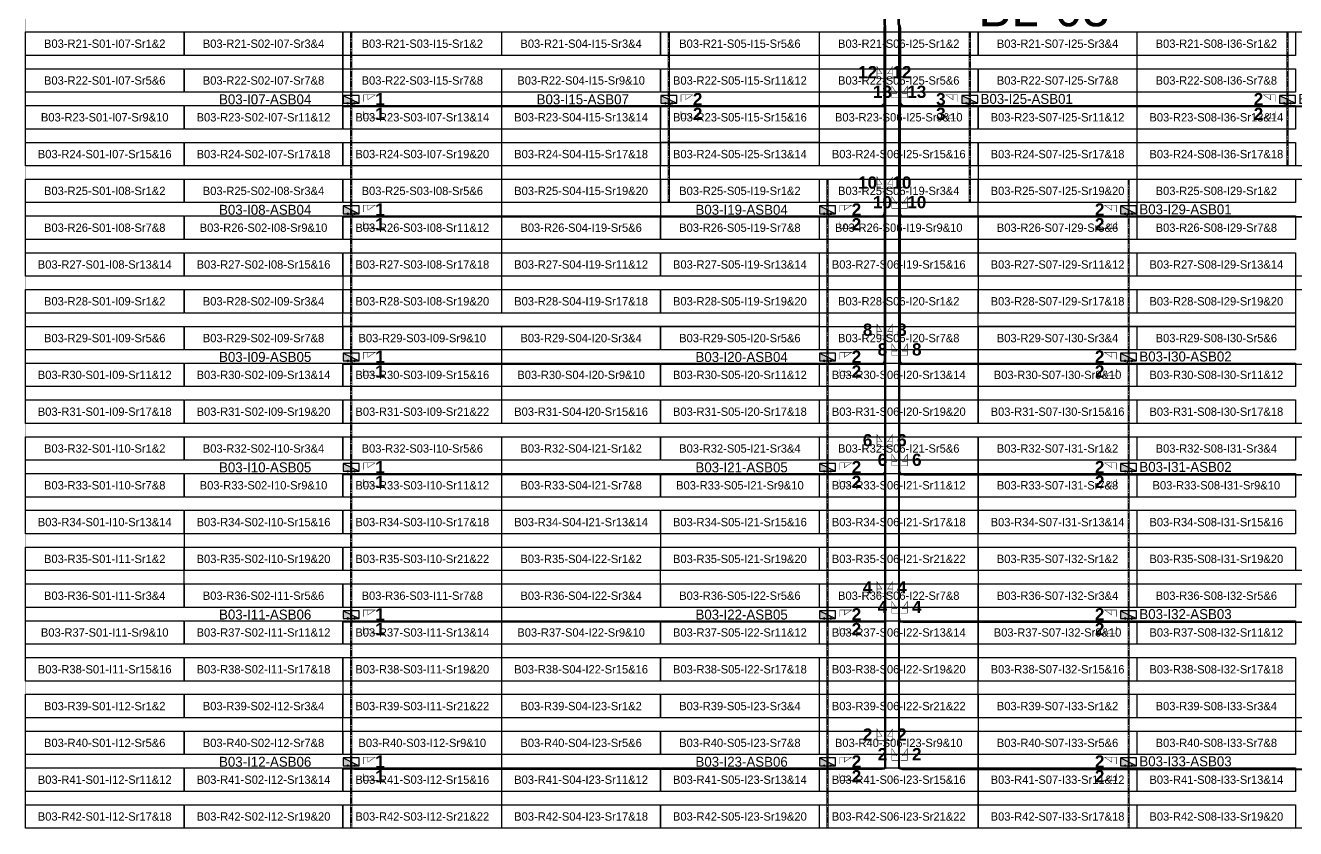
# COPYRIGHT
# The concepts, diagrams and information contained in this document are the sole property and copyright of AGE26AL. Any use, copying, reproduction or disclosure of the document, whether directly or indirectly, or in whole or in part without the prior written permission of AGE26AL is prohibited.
# Model space of a CAD drawing. Header units: metres. Extents: x 532250 to 532639, y 2674174 to 2674494.
# Drawn here: x 532249.9 to 532508.9, y 2674174.2 to 2674337.9 of the extents above; entities that cross this region are included whole.
import ezdxf
from ezdxf.enums import TextEntityAlignment as Align

# ---------------------------------------------------------------- set-up
doc = ezdxf.new("R2010")
doc.units = ezdxf.units.M
doc.header["$MEASUREMENT"] = 0
doc.linetypes.add('CENTER', pattern=[2, 1.25, -0.25, 0.25, -0.25])
doc.layers.add('Block Boundary-12.5 MW Block', color=6, linetype='Continuous', lineweight=9)
doc.layers.add('PILE', color=1, linetype='Continuous', lineweight=15)
for name, color, linetype in [('DC Trench BL-03', 40, 'Continuous'), ('E-Inverter Grouping', 2, 'Continuous'), ('Inverter Block-03', 7, 'Continuous'), ('LT Cable(AG) INV to LT Panel BL-03', 2, 'Continuous'), ('Messenger Wire Block-03 (Master Path)', 30, 'Continuous'), ('Messenger Wire Block-03 (MW Path)', 191, 'Continuous'), ('Messenger Wire Exc Link', 7, 'Continuous'), ('MMS Block Numbering', 7, 'Continuous'), ('MMS Table Block-03', 8, 'Continuous'), ('Plan Line - DC BL-03', 40, 'Continuous'), ('Section Marking BL-03', 2, 'Continuous')]:
    doc.layers.add(name, color=color, linetype=linetype)
doc.styles.add('Adani Regular', font='Adani Regular.ttf')
doc.styles.add('BoldTextStyle', font='arialbd.ttf')
doc.styles.get("Standard").update_dxf_attribs({"font": 'Adani Regular.ttf'})

# ---------------------------------------------------------------- blocks, each defined once
blk = doc.blocks.new('MMS Table (32.292 x 4.788)')
at = {"color": 0}
blk.add_lwpolyline([(0, -0.002), (0, 4.786), (32.292, 4.786), (32.292, -0.002)], close=True, dxfattribs=at)
at = {"color": 7}
blk.add_attdef('ID1', text='', height=1.7, dxfattribs=at).set_placement((16.146, 2.392), align=Align.MIDDLE_CENTER)
blk = doc.blocks.new('Inverter Block')
h = blk.add_hatch(color=0)
h.dxf.hatch_style = 1
h.paths.add_polyline_path([(-1.46, 2.27), (-1.46, 0.85), (1.46, 0.85)])
at = {"color": 0}
blk.add_lwpolyline([(1.46, 2.27), (-1.46, 2.27), (-1.46, 0.85), (1.46, 0.85)], close=True, dxfattribs=at)
blk.add_lwpolyline([(-1.46, 2.27), (1.46, 0.85)], dxfattribs=at)
at = {"layer": 'PILE'}
for centre in [(-0.61, 0.85), (0.61, 0.85)]:
    blk.add_circle(centre, 0.156, dxfattribs=at)
at = {"color": 7}
blk.add_attdef('ID', (-1.46, 3.01), '', height=1.8, dxfattribs=at)

msp = doc.modelspace()

# ---------------------------------------------------------------- linework, layer by layer
at = {"layer": 'Block Boundary-12.5 MW Block', "const_width": 0.05}
msp.add_lwpolyline([(532249.88, 2674494.08), (532638.48, 2674494.08), (532638.48, 2674174.29), (532249.88, 2674174.29)], close=True, dxfattribs=at)
at = {"layer": 'DC Trench BL-03', "color": 40, "const_width": 0.15}
for points in [[(532316.45, 2674336.58), (532316.15, 2674336.58), (532316.15, 2674174.29), (532316.45, 2674174.29)], [(532381.23, 2674336.57), (532380.93, 2674336.57), (532380.93, 2674301.79), (532381.23, 2674301.79)], [(532442.64, 2674336.57), (532442.34, 2674336.57), (532442.34, 2674301.79), (532442.64, 2674301.79)], [(532507.42, 2674336.58), (532507.12, 2674336.58), (532507.12, 2674309.29), (532507.42, 2674309.29)], [(532413.62, 2674306.58), (532413.32, 2674306.58), (532413.32, 2674174.29), (532413.62, 2674174.29)], [(532475.03, 2674306.58), (532474.73, 2674306.58), (532474.73, 2674174.29), (532475.03, 2674174.29)]]:
    msp.add_lwpolyline(points, close=True, dxfattribs=at)
at = {"layer": 'E-Inverter Grouping', "color": 3}
for points in [[(532314.56, 2674321.58), (532346.95, 2674321.58), (532346.95, 2674309.29), (532249.88, 2674309.29), (532249.88, 2674336.58), (532314.56, 2674336.58)], [(532411.74, 2674336.58), (532411.74, 2674316.79), (532379.34, 2674316.79), (532379.34, 2674301.79), (532347.05, 2674301.79), (532347.05, 2674324.29), (532314.66, 2674324.29), (532314.66, 2674336.58)], [(532476.52, 2674301.79), (532444.23, 2674301.79), (532444.23, 2674309.29), (532379.44, 2674309.29), (532379.44, 2674314.08), (532411.84, 2674314.08), (532411.84, 2674336.58), (532476.52, 2674336.58)], [(532573.7, 2674336.58), (532573.7, 2674324.29), (532541.3, 2674324.29), (532541.3, 2674309.29), (532476.62, 2674309.29), (532476.62, 2674336.58)], [(532346.95, 2674279.29), (532314.66, 2674279.29), (532314.66, 2674286.79), (532249.88, 2674286.79), (532249.88, 2674306.58), (532346.95, 2674306.58)], [(532444.13, 2674306.58), (532444.13, 2674286.79), (532411.74, 2674286.79), (532411.74, 2674279.29), (532347.05, 2674279.29), (532347.05, 2674299.08), (532379.44, 2674299.08), (532379.44, 2674306.58)], [(532541.3, 2674306.58), (532541.3, 2674286.79), (532508.91, 2674286.79), (532508.91, 2674279.29), (532444.23, 2674279.29), (532444.23, 2674299.08), (532476.62, 2674299.08), (532476.62, 2674306.58)], [(532444.13, 2674256.79), (532347.05, 2674256.79), (532347.05, 2674276.58), (532411.84, 2674276.58), (532411.84, 2674284.08), (532444.13, 2674284.08)], [(532541.3, 2674256.79), (532444.23, 2674256.79), (532444.23, 2674276.58), (532509.01, 2674276.58), (532509.01, 2674284.08), (532541.3, 2674284.08)]]:
    msp.add_lwpolyline(points, close=True, dxfattribs=at)
at = {"layer": 'E-Inverter Grouping'}
for points in [[(532314.56, 2674276.58), (532346.95, 2674276.58), (532346.95, 2674256.79), (532249.88, 2674256.79), (532249.88, 2674284.08), (532314.56, 2674284.08)], [(532346.95, 2674226.79), (532282.27, 2674226.79), (532282.27, 2674234.29), (532249.88, 2674234.29), (532249.88, 2674254.08), (532346.95, 2674254.08)], [(532444.13, 2674226.79), (532379.44, 2674226.79), (532379.44, 2674234.29), (532347.05, 2674234.29), (532347.05, 2674254.08), (532444.13, 2674254.08)], [(532541.3, 2674226.79), (532476.62, 2674226.79), (532476.62, 2674234.29), (532444.23, 2674234.29), (532444.23, 2674254.08), (532541.3, 2674254.08)], [(532346.95, 2674196.79), (532314.66, 2674196.79), (532314.66, 2674204.29), (532249.88, 2674204.29), (532249.88, 2674231.58), (532282.17, 2674231.58), (532282.17, 2674224.08), (532346.95, 2674224.08)], [(532444.13, 2674196.79), (532411.84, 2674196.79), (532411.84, 2674204.29), (532347.05, 2674204.29), (532347.05, 2674231.58), (532379.34, 2674231.58), (532379.34, 2674224.08), (532444.13, 2674224.08)], [(532541.3, 2674196.79), (532509.01, 2674196.79), (532509.01, 2674204.29), (532444.23, 2674204.29), (532444.23, 2674231.58), (532476.52, 2674231.58), (532476.52, 2674224.08), (532541.3, 2674224.08)], [(532314.56, 2674194.08), (532346.95, 2674194.08), (532346.95, 2674174.29), (532249.88, 2674174.29), (532249.88, 2674201.58), (532314.56, 2674201.58)], [(532411.74, 2674194.08), (532444.13, 2674194.08), (532444.13, 2674174.29), (532347.05, 2674174.29), (532347.05, 2674201.58), (532411.74, 2674201.58)], [(532508.91, 2674194.08), (532541.3, 2674194.08), (532541.3, 2674174.29), (532444.23, 2674174.29), (532444.23, 2674201.58), (532508.91, 2674201.58)]]:
    msp.add_lwpolyline(points, close=True, dxfattribs=at)
at = {"layer": 'LT Cable(AG) INV to LT Panel BL-03', "color": 2}
for points in [[(532439.92, 2674367.86), (532434.56, 2674367.86, -0.094056), (532434.23, 2674367.92), (532432.09, 2674368.76, 0.042157), (532431.94, 2674368.78), (532425.88, 2674368.78, 0.414214), (532424.98, 2674367.88), (532424.98, 2674338.23, 0.021647), (532424.98, 2674338.15), (532425.03, 2674337.65, -0.021647), (532425.03, 2674337.57), (532425.03, 2674322.38, -0.414214), (532424.13, 2674321.48), (532317.19, 2674321.48, -0.414214), (532316.29, 2674322.38), (532316.29, 2674322.73)], [(532439.92, 2674367.81), (532434.55, 2674367.81, -0.094163), (532434.22, 2674367.87), (532432.09, 2674368.71, 0.042157), (532431.93, 2674368.73), (532425.93, 2674368.73, 0.414214), (532425.03, 2674367.83), (532425.03, 2674338.23, 0.021647), (532425.03, 2674338.15), (532425.08, 2674337.65, -0.021647), (532425.08, 2674337.58), (532425.08, 2674299.83, -0.414214), (532424.18, 2674298.93), (532317.19, 2674298.93, -0.414214), (532316.29, 2674299.83), (532316.29, 2674300.23)], [(532437.98, 2674367.76), (532434.55, 2674367.76, -0.094271), (532434.22, 2674367.82), (532432.08, 2674368.66, 0.042157), (532431.93, 2674368.68), (532425.98, 2674368.68, 0.414214), (532425.08, 2674367.78), (532425.08, 2674338.23, 0.021647), (532425.08, 2674338.15), (532425.13, 2674337.66, -0.021647), (532425.13, 2674337.58), (532425.13, 2674269.78, -0.414214), (532424.23, 2674268.88), (532317.19, 2674268.88, -0.414214), (532316.29, 2674269.78), (532316.29, 2674270.23)], [(532437.98, 2674367.71), (532434.54, 2674367.71, -0.094379), (532434.21, 2674367.77), (532432.08, 2674368.61, 0.042157), (532431.93, 2674368.63), (532426.03, 2674368.63, 0.414214), (532425.13, 2674367.73), (532425.13, 2674338.23, 0.021647), (532425.13, 2674338.16), (532425.18, 2674337.66, -0.021647), (532425.18, 2674337.58), (532425.18, 2674247.23, -0.414214), (532424.28, 2674246.33), (532317.19, 2674246.33, -0.414214), (532316.29, 2674247.23), (532316.29, 2674247.73)], [(532435.9, 2674367.66), (532434.53, 2674367.66, -0.094487), (532434.2, 2674367.72), (532432.07, 2674368.56, 0.042157), (532431.92, 2674368.58), (532426.08, 2674368.58, 0.414214), (532425.18, 2674367.68), (532425.18, 2674338.24, 0.021647), (532425.18, 2674338.16), (532425.23, 2674337.66, -0.021647), (532425.23, 2674337.58), (532425.23, 2674217.18, -0.414214), (532424.33, 2674216.28), (532317.19, 2674216.28, -0.414214), (532316.29, 2674217.18), (532316.29, 2674217.73)], [(532435.9, 2674367.61), (532434.53, 2674367.61, -0.094596), (532434.2, 2674367.67), (532432.07, 2674368.51, 0.042157), (532431.92, 2674368.53), (532426.13, 2674368.53, 0.414214), (532425.23, 2674367.63), (532425.23, 2674338.24, 0.021647), (532425.23, 2674338.16), (532425.28, 2674337.66, -0.021647), (532425.28, 2674337.58), (532425.28, 2674187.13, -0.414214), (532424.38, 2674186.23), (532317.19, 2674186.23, -0.414214), (532316.29, 2674187.13), (532316.29, 2674187.73)], [(532439.03, 2674369.07), (532434.09, 2674369.07, 0.036125), (532433.96, 2674369.06), (532432.09, 2674368.79, 0.042157), (532431.94, 2674368.8), (532425.86, 2674368.8, 0.414214), (532424.96, 2674367.9), (532424.96, 2674338.23, 0.021647), (532424.96, 2674338.15), (532425, 2674337.65, -0.021647), (532425.01, 2674337.57), (532425.01, 2674322.4, -0.414214), (532424.11, 2674321.5), (532381.97, 2674321.5, -0.414214), (532381.07, 2674322.4), (532381.07, 2674322.73)], [(532439.92, 2674367.83), (532434.56, 2674367.83, -0.09411), (532434.23, 2674367.89), (532432.09, 2674368.74, 0.042157), (532431.94, 2674368.75), (532425.91, 2674368.75, 0.414214), (532425.01, 2674367.85), (532425.01, 2674338.23, 0.021647), (532425.01, 2674338.15), (532425.05, 2674337.65, -0.021647), (532425.06, 2674337.57), (532425.06, 2674299.86, -0.414214), (532424.16, 2674298.96), (532414.36, 2674298.96, -0.414214), (532413.46, 2674299.86), (532413.46, 2674300.23)], [(532439.92, 2674367.78), (532434.55, 2674367.78, -0.094217), (532434.22, 2674367.84), (532432.08, 2674368.69, 0.042157), (532431.93, 2674368.7), (532425.96, 2674368.7, 0.414214), (532425.06, 2674367.8), (532425.06, 2674338.23, 0.021647), (532425.06, 2674338.15), (532425.1, 2674337.65, -0.021647), (532425.11, 2674337.58), (532425.11, 2674269.81, -0.414214), (532424.21, 2674268.91), (532414.36, 2674268.91, -0.414214), (532413.46, 2674269.81), (532413.46, 2674270.23)], [(532437.98, 2674367.73), (532434.54, 2674367.73, -0.094325), (532434.21, 2674367.79), (532432.08, 2674368.64, 0.042157), (532431.93, 2674368.65), (532426.01, 2674368.65, 0.414214), (532425.11, 2674367.75), (532425.11, 2674338.23, 0.021647), (532425.11, 2674338.15), (532425.15, 2674337.66, -0.021647), (532425.16, 2674337.58), (532425.16, 2674247.26, -0.414214), (532424.26, 2674246.36), (532414.36, 2674246.36, -0.414214), (532413.46, 2674247.26), (532413.46, 2674247.73)], [(532437.98, 2674367.68), (532434.54, 2674367.68, -0.094433), (532434.21, 2674367.74), (532432.07, 2674368.59, 0.042157), (532431.92, 2674368.6), (532426.06, 2674368.6, 0.414214), (532425.16, 2674367.7), (532425.16, 2674338.23, 0.021647), (532425.16, 2674338.16), (532425.2, 2674337.66, -0.021647), (532425.21, 2674337.58), (532425.21, 2674217.21, -0.414214), (532424.31, 2674216.31), (532414.36, 2674216.31, -0.414214), (532413.46, 2674217.21), (532413.46, 2674217.73)], [(532435.9, 2674367.63), (532434.53, 2674367.63, -0.094542), (532434.2, 2674367.69), (532432.07, 2674368.54, 0.042157), (532431.92, 2674368.55), (532426.11, 2674368.55, 0.414214), (532425.21, 2674367.65), (532425.21, 2674338.24, 0.021647), (532425.21, 2674338.16), (532425.25, 2674337.66, -0.021647), (532425.26, 2674337.58), (532425.26, 2674187.16, -0.414214), (532424.36, 2674186.26), (532414.36, 2674186.26, -0.414214), (532413.46, 2674187.16), (532413.46, 2674187.73)], [(532435.9, 2674367.58), (532434.19, 2674367.58, 0.078431), (532433.91, 2674367.54), (532432.12, 2674366.96, -0.078431), (532431.84, 2674366.91), (532428.69, 2674366.91, 0.414214), (532427.79, 2674366.01), (532427.79, 2674338.34, 0.093355), (532427.86, 2674338.01), (532427.96, 2674337.75, -0.093355), (532428.02, 2674337.42), (532428.02, 2674187.14, 0.414214), (532428.92, 2674186.24), (532571.15, 2674186.24, 0.414214), (532572.05, 2674187.14), (532572.05, 2674187.73)]]:
    msp.add_lwpolyline(points, format="xyb", dxfattribs=at)
at = {"layer": 'LT Cable(AG) INV to LT Panel BL-03', "color": 5}
for points in [[(532434.88, 2674367.28), (532433.33, 2674367.28, 0.078431), (532433.06, 2674367.23), (532432.12, 2674366.93, -0.078431), (532431.85, 2674366.89), (532428.72, 2674366.89, 0.414214), (532427.82, 2674365.99), (532427.82, 2674338.34, 0.093355), (532427.88, 2674338.01), (532427.98, 2674337.75, -0.093355), (532428.04, 2674337.43), (532428.04, 2674187.17, 0.414214), (532428.94, 2674186.27), (532473.97, 2674186.27, 0.414214), (532474.87, 2674187.17), (532474.87, 2674187.73)], [(532434.88, 2674367.25), (532433.34, 2674367.25, 0.078431), (532433.06, 2674367.21), (532432.13, 2674366.91, -0.078431), (532431.85, 2674366.86), (532428.74, 2674366.86, 0.414214), (532427.84, 2674365.96), (532427.84, 2674338.35, 0.093355), (532427.91, 2674338.02), (532428.01, 2674337.76, -0.093355), (532428.07, 2674337.43), (532428.07, 2674217.19, 0.414214), (532428.97, 2674216.29), (532571.15, 2674216.29, 0.414214), (532572.05, 2674217.19), (532572.05, 2674217.73)], [(532434.88, 2674367.23), (532433.34, 2674367.23, 0.078431), (532433.06, 2674367.18), (532432.13, 2674366.88, -0.078431), (532431.85, 2674366.84), (532428.77, 2674366.84, 0.414214), (532427.87, 2674365.94), (532427.87, 2674338.35, 0.093355), (532427.93, 2674338.02), (532428.03, 2674337.76, -0.093355), (532428.09, 2674337.43), (532428.09, 2674217.22, 0.414214), (532428.99, 2674216.32), (532473.97, 2674216.32, 0.414214), (532474.87, 2674217.22), (532474.87, 2674217.73)], [(532434.88, 2674367.2), (532433.35, 2674367.2, 0.078431), (532433.07, 2674367.16), (532432.14, 2674366.86, -0.078431), (532431.86, 2674366.81), (532428.79, 2674366.81, 0.414214), (532427.89, 2674365.91), (532427.89, 2674338.35, 0.093355), (532427.96, 2674338.03), (532428.06, 2674337.77, -0.093355), (532428.12, 2674337.44), (532428.12, 2674247.24, 0.414214), (532429.02, 2674246.34), (532571.15, 2674246.34, 0.414214), (532572.05, 2674247.24), (532572.05, 2674247.73)], [(532436.88, 2674367.18), (532433.35, 2674367.18, 0.078431), (532433.07, 2674367.13), (532432.14, 2674366.83, -0.078431), (532431.86, 2674366.79), (532428.82, 2674366.79, 0.414214), (532427.92, 2674365.89), (532427.92, 2674338.36, 0.093355), (532427.98, 2674338.03), (532428.08, 2674337.77, -0.093355), (532428.14, 2674337.44), (532428.14, 2674247.27, 0.414214), (532429.04, 2674246.37), (532473.97, 2674246.37, 0.414214), (532474.87, 2674247.27), (532474.87, 2674247.73)], [(532436.88, 2674367.15), (532433.35, 2674367.15, 0.078431), (532433.08, 2674367.11), (532432.14, 2674366.81, -0.078431), (532431.87, 2674366.76), (532428.84, 2674366.76, 0.414214), (532427.94, 2674365.86), (532427.94, 2674338.36, 0.093355), (532428.01, 2674338.04), (532428.11, 2674337.78, -0.093355), (532428.17, 2674337.45), (532428.17, 2674269.79, 0.414214), (532429.07, 2674268.89), (532571.15, 2674268.89, 0.414214), (532572.05, 2674269.79), (532572.05, 2674270.23)], [(532436.88, 2674367.13), (532433.36, 2674367.13, 0.078431), (532433.08, 2674367.08), (532432.15, 2674366.78, -0.078431), (532431.87, 2674366.74), (532428.87, 2674366.74, 0.414214), (532427.97, 2674365.84), (532427.97, 2674338.37, 0.093355), (532428.03, 2674338.04), (532428.13, 2674337.78, -0.093355), (532428.19, 2674337.45), (532428.19, 2674269.82, 0.414214), (532429.09, 2674268.92), (532473.97, 2674268.92, 0.414214), (532474.87, 2674269.82), (532474.87, 2674270.23)], [(532436.88, 2674367.1), (532433.36, 2674367.1, 0.078431), (532433.08, 2674367.06), (532432.15, 2674366.76, -0.078431), (532431.87, 2674366.71), (532428.89, 2674366.71, 0.414214), (532427.99, 2674365.81), (532427.99, 2674338.37, 0.093355), (532428.06, 2674338.05), (532428.16, 2674337.79, -0.093355), (532428.22, 2674337.46), (532428.22, 2674299.84, 0.414214), (532429.12, 2674298.94), (532571.15, 2674298.94, 0.414214), (532572.05, 2674299.84), (532572.05, 2674300.23)], [(532439.03, 2674367.08), (532433.37, 2674367.08, 0.078431), (532433.09, 2674367.03), (532432.16, 2674366.73, -0.078431), (532431.88, 2674366.69), (532428.92, 2674366.69, 0.414214), (532428.02, 2674365.79), (532428.02, 2674338.38, 0.093355), (532428.08, 2674338.05), (532428.18, 2674337.79, -0.093355), (532428.24, 2674337.46), (532428.24, 2674299.87, 0.414214), (532429.14, 2674298.97), (532473.97, 2674298.97, 0.414214), (532474.87, 2674299.87), (532474.87, 2674300.23)], [(532439.03, 2674367.05), (532433.37, 2674367.05, 0.078431), (532433.09, 2674367.01), (532432.16, 2674366.71, -0.078431), (532431.88, 2674366.66), (532428.94, 2674366.66, 0.414214), (532428.04, 2674365.76), (532428.04, 2674338.38, 0.093355), (532428.11, 2674338.06), (532428.21, 2674337.8, -0.093355), (532428.27, 2674337.47), (532428.27, 2674322.39, 0.414214), (532429.17, 2674321.49), (532571.15, 2674321.49, 0.414214), (532572.05, 2674322.39), (532572.05, 2674322.73)], [(532439.03, 2674367.03), (532433.37, 2674367.03, 0.078431), (532433.1, 2674366.98), (532432.16, 2674366.68, -0.078431), (532431.89, 2674366.64), (532428.97, 2674366.64, 0.414214), (532428.07, 2674365.74), (532428.07, 2674338.39, 0.093355), (532428.13, 2674338.06), (532428.23, 2674337.8, -0.093355), (532428.29, 2674337.47), (532428.29, 2674322.42, 0.414214), (532429.19, 2674321.52), (532506.36, 2674321.52, 0.414214), (532507.26, 2674322.42), (532507.26, 2674322.73)], [(532439.03, 2674367), (532433.38, 2674367, 0.078431), (532433.1, 2674366.96), (532432.17, 2674366.66, -0.078431), (532431.89, 2674366.61), (532428.99, 2674366.61, 0.414214), (532428.09, 2674365.71), (532428.09, 2674338.39, 0.093355), (532428.16, 2674338.06), (532428.26, 2674337.8, -0.093355), (532428.32, 2674337.48), (532428.32, 2674322.44, 0.414214), (532429.22, 2674321.54), (532441.58, 2674321.54, 0.414214), (532442.48, 2674322.44), (532442.48, 2674322.73)]]:
    msp.add_lwpolyline(points, format="xyb", dxfattribs=at)
at = {"layer": 'Messenger Wire Block-03 (Master Path)'}
for points in [[(532425.13, 2674186.38), (532425.13, 2674337.62)], [(532428.16, 2674186.38), (532428.16, 2674337.62)], [(532314.66, 2674321.38), (532425.13, 2674321.38)], [(532428.16, 2674321.38), (532573.7, 2674321.38)], [(532314.66, 2674298.88), (532425.13, 2674298.88)], [(532428.16, 2674298.88), (532573.7, 2674298.88)], [(532314.66, 2674268.88), (532425.13, 2674268.88)], [(532428.16, 2674268.88), (532573.7, 2674268.88)], [(532314.66, 2674246.38), (532425.13, 2674246.38)], [(532428.16, 2674246.38), (532573.7, 2674246.38)], [(532314.66, 2674216.38), (532425.13, 2674216.38)], [(532428.16, 2674216.38), (532573.7, 2674216.38)], [(532314.66, 2674186.38), (532425.13, 2674186.38)], [(532428.16, 2674186.38), (532573.7, 2674186.38)]]:
    msp.add_lwpolyline(points, dxfattribs=at)
at = {"layer": 'Messenger Wire Block-03 (MW Path)', "const_width": 0.1}
for points in [[(532424.88, 2674268.88), (532424.88, 2674337.62)], [(532425.38, 2674186.38), (532425.38, 2674337.62)], [(532427.91, 2674186.38), (532427.91, 2674337.62)], [(532428.41, 2674268.88), (532428.41, 2674337.62)], [(532314.66, 2674321.38), (532425.13, 2674321.38)], [(532428.16, 2674321.38), (532573.7, 2674321.38)], [(532314.66, 2674298.88), (532425.13, 2674298.88)], [(532428.16, 2674298.88), (532573.7, 2674298.88)], [(532314.66, 2674268.88), (532425.13, 2674268.88)], [(532428.16, 2674268.88), (532573.7, 2674268.88)], [(532314.66, 2674246.38), (532425.13, 2674246.38)], [(532428.16, 2674246.38), (532573.7, 2674246.38)], [(532314.66, 2674216.38), (532425.13, 2674216.38)], [(532428.16, 2674216.38), (532573.7, 2674216.38)], [(532314.66, 2674186.38), (532425.13, 2674186.38)], [(532428.16, 2674186.38), (532573.7, 2674186.38)]]:
    msp.add_lwpolyline(points, dxfattribs=at)
at = {"layer": 'Messenger Wire Exc Link'}
for points in [[(532425.08, 2674338.19), (532425.13, 2674337.62)], [(532427.93, 2674338.19), (532428.16, 2674337.62)]]:
    msp.add_lwpolyline(points, dxfattribs=at)
at = {"layer": 'Plan Line - DC BL-03', "color": 6, "linetype": 'CENTER'}
for points in [[(532316.3, 2674336.58), (532316.3, 2674174.29)], [(532381.08, 2674336.57), (532381.08, 2674301.79)], [(532442.49, 2674336.57), (532442.49, 2674301.79)], [(532507.27, 2674336.58), (532507.27, 2674309.29)], [(532413.47, 2674306.58), (532413.47, 2674174.29)], [(532474.88, 2674306.58), (532474.88, 2674174.29)]]:
    msp.add_lwpolyline(points, dxfattribs=at)
at = {"layer": 'Section Marking BL-03', "color": 94, "lineweight": 35, "true_color": 0x00a500, "const_width": 0.1}
for points in [[(532424.93, 2674327.13), (532423.54, 2674327.13), (532423.54, 2674329.53), (532424.55, 2674328.05), (532423.54, 2674328.05)], [(532425.33, 2674327.13), (532426.72, 2674327.13), (532426.72, 2674329.53), (532425.71, 2674328.05), (532426.72, 2674328.05)], [(532427.96, 2674323.13), (532426.57, 2674323.13), (532426.57, 2674325.53), (532427.58, 2674324.05), (532426.57, 2674324.05)], [(532428.36, 2674323.13), (532429.75, 2674323.13), (532429.75, 2674325.53), (532428.74, 2674324.05), (532429.75, 2674324.05)], [(532318.79, 2674322.38), (532318.79, 2674323.77), (532321.19, 2674323.77), (532319.71, 2674322.76), (532319.71, 2674323.77)], [(532383.57, 2674322.38), (532383.57, 2674323.77), (532385.97, 2674323.77), (532384.49, 2674322.76), (532384.49, 2674323.77)], [(532439.98, 2674322.38), (532439.98, 2674323.77), (532437.58, 2674323.77), (532439.06, 2674322.76), (532439.06, 2674323.77)], [(532504.76, 2674322.38), (532504.76, 2674323.77), (532502.36, 2674323.77), (532503.84, 2674322.76), (532503.84, 2674323.77)], [(532318.79, 2674320.38), (532318.79, 2674318.99), (532321.19, 2674318.99), (532319.71, 2674320), (532319.71, 2674318.99)], [(532383.57, 2674320.38), (532383.57, 2674318.99), (532385.97, 2674318.99), (532384.49, 2674320), (532384.49, 2674318.99)], [(532439.98, 2674320.38), (532439.98, 2674318.99), (532437.58, 2674318.99), (532439.06, 2674320), (532439.06, 2674318.99)], [(532504.76, 2674320.38), (532504.76, 2674318.99), (532502.36, 2674318.99), (532503.84, 2674320), (532503.84, 2674318.99)], [(532424.93, 2674304.63), (532423.54, 2674304.63), (532423.54, 2674307.03), (532424.55, 2674305.55), (532423.54, 2674305.55)], [(532425.33, 2674304.63), (532426.72, 2674304.63), (532426.72, 2674307.03), (532425.71, 2674305.55), (532426.72, 2674305.55)], [(532427.96, 2674300.63), (532426.57, 2674300.63), (532426.57, 2674303.03), (532427.58, 2674301.55), (532426.57, 2674301.55)], [(532428.36, 2674300.63), (532429.75, 2674300.63), (532429.75, 2674303.03), (532428.74, 2674301.55), (532429.75, 2674301.55)], [(532318.79, 2674299.88), (532318.79, 2674301.27), (532321.19, 2674301.27), (532319.71, 2674300.26), (532319.71, 2674301.27)], [(532415.96, 2674299.88), (532415.96, 2674301.27), (532418.36, 2674301.27), (532416.88, 2674300.26), (532416.88, 2674301.27)], [(532472.37, 2674299.88), (532472.37, 2674301.27), (532469.97, 2674301.27), (532471.45, 2674300.26), (532471.45, 2674301.27)], [(532318.79, 2674297.88), (532318.79, 2674296.49), (532321.19, 2674296.49), (532319.71, 2674297.5), (532319.71, 2674296.49)], [(532415.96, 2674297.88), (532415.96, 2674296.49), (532418.36, 2674296.49), (532416.88, 2674297.5), (532416.88, 2674296.49)], [(532472.37, 2674297.88), (532472.37, 2674296.49), (532469.97, 2674296.49), (532471.45, 2674297.5), (532471.45, 2674296.49)], [(532424.93, 2674274.63), (532423.54, 2674274.63), (532423.54, 2674277.03), (532424.55, 2674275.55), (532423.54, 2674275.55)], [(532425.33, 2674274.63), (532426.72, 2674274.63), (532426.72, 2674277.03), (532425.71, 2674275.55), (532426.72, 2674275.55)], [(532318.79, 2674269.88), (532318.79, 2674271.27), (532321.19, 2674271.27), (532319.71, 2674270.26), (532319.71, 2674271.27)], [(532415.96, 2674269.88), (532415.96, 2674271.27), (532418.36, 2674271.27), (532416.88, 2674270.26), (532416.88, 2674271.27)], [(532427.96, 2674270.63), (532426.57, 2674270.63), (532426.57, 2674273.03), (532427.58, 2674271.55), (532426.57, 2674271.55)], [(532428.36, 2674270.63), (532429.75, 2674270.63), (532429.75, 2674273.03), (532428.74, 2674271.55), (532429.75, 2674271.55)], [(532472.37, 2674269.88), (532472.37, 2674271.27), (532469.97, 2674271.27), (532471.45, 2674270.26), (532471.45, 2674271.27)], [(532318.79, 2674267.88), (532318.79, 2674266.49), (532321.19, 2674266.49), (532319.71, 2674267.5), (532319.71, 2674266.49)], [(532415.96, 2674267.88), (532415.96, 2674266.49), (532418.36, 2674266.49), (532416.88, 2674267.5), (532416.88, 2674266.49)], [(532472.37, 2674267.88), (532472.37, 2674266.49), (532469.97, 2674266.49), (532471.45, 2674267.5), (532471.45, 2674266.49)], [(532424.93, 2674252.13), (532423.54, 2674252.13), (532423.54, 2674254.53), (532424.55, 2674253.05), (532423.54, 2674253.05)], [(532425.33, 2674252.13), (532426.72, 2674252.13), (532426.72, 2674254.53), (532425.71, 2674253.05), (532426.72, 2674253.05)], [(532427.96, 2674248.13), (532426.57, 2674248.13), (532426.57, 2674250.53), (532427.58, 2674249.05), (532426.57, 2674249.05)], [(532428.36, 2674248.13), (532429.75, 2674248.13), (532429.75, 2674250.53), (532428.74, 2674249.05), (532429.75, 2674249.05)], [(532318.79, 2674247.38), (532318.79, 2674248.77), (532321.19, 2674248.77), (532319.71, 2674247.76), (532319.71, 2674248.77)], [(532415.96, 2674247.38), (532415.96, 2674248.77), (532418.36, 2674248.77), (532416.88, 2674247.76), (532416.88, 2674248.77)], [(532472.37, 2674247.38), (532472.37, 2674248.77), (532469.97, 2674248.77), (532471.45, 2674247.76), (532471.45, 2674248.77)], [(532318.79, 2674245.38), (532318.79, 2674243.99), (532321.19, 2674243.99), (532319.71, 2674245), (532319.71, 2674243.99)], [(532415.96, 2674245.38), (532415.96, 2674243.99), (532418.36, 2674243.99), (532416.88, 2674245), (532416.88, 2674243.99)], [(532472.37, 2674245.38), (532472.37, 2674243.99), (532469.97, 2674243.99), (532471.45, 2674245), (532471.45, 2674243.99)], [(532424.93, 2674222.13), (532423.54, 2674222.13), (532423.54, 2674224.53), (532424.55, 2674223.05), (532423.54, 2674223.05)], [(532425.33, 2674222.13), (532426.72, 2674222.13), (532426.72, 2674224.53), (532425.71, 2674223.05), (532426.72, 2674223.05)], [(532427.96, 2674218.13), (532426.57, 2674218.13), (532426.57, 2674220.53), (532427.58, 2674219.05), (532426.57, 2674219.05)], [(532428.36, 2674218.13), (532429.75, 2674218.13), (532429.75, 2674220.53), (532428.74, 2674219.05), (532429.75, 2674219.05)], [(532318.79, 2674217.38), (532318.79, 2674218.77), (532321.19, 2674218.77), (532319.71, 2674217.76), (532319.71, 2674218.77)], [(532415.96, 2674217.38), (532415.96, 2674218.77), (532418.36, 2674218.77), (532416.88, 2674217.76), (532416.88, 2674218.77)], [(532472.37, 2674217.38), (532472.37, 2674218.77), (532469.97, 2674218.77), (532471.45, 2674217.76), (532471.45, 2674218.77)], [(532318.79, 2674215.38), (532318.79, 2674213.99), (532321.19, 2674213.99), (532319.71, 2674215), (532319.71, 2674213.99)], [(532415.96, 2674215.38), (532415.96, 2674213.99), (532418.36, 2674213.99), (532416.88, 2674215), (532416.88, 2674213.99)], [(532472.37, 2674215.38), (532472.37, 2674213.99), (532469.97, 2674213.99), (532471.45, 2674215), (532471.45, 2674213.99)], [(532424.93, 2674192.13), (532423.54, 2674192.13), (532423.54, 2674194.53), (532424.55, 2674193.05), (532423.54, 2674193.05)], [(532425.33, 2674192.13), (532426.72, 2674192.13), (532426.72, 2674194.53), (532425.71, 2674193.05), (532426.72, 2674193.05)], [(532318.79, 2674187.38), (532318.79, 2674188.77), (532321.19, 2674188.77), (532319.71, 2674187.76), (532319.71, 2674188.77)], [(532415.96, 2674187.38), (532415.96, 2674188.77), (532418.36, 2674188.77), (532416.88, 2674187.76), (532416.88, 2674188.77)], [(532427.96, 2674188.13), (532426.57, 2674188.13), (532426.57, 2674190.53), (532427.58, 2674189.05), (532426.57, 2674189.05)], [(532428.36, 2674188.13), (532429.75, 2674188.13), (532429.75, 2674190.53), (532428.74, 2674189.05), (532429.75, 2674189.05)], [(532472.37, 2674187.38), (532472.37, 2674188.77), (532469.97, 2674188.77), (532471.45, 2674187.76), (532471.45, 2674188.77)], [(532318.79, 2674185.38), (532318.79, 2674183.99), (532321.19, 2674183.99), (532319.71, 2674185), (532319.71, 2674183.99)], [(532415.96, 2674185.38), (532415.96, 2674183.99), (532418.36, 2674183.99), (532416.88, 2674185), (532416.88, 2674183.99)], [(532472.37, 2674185.38), (532472.37, 2674183.99), (532469.97, 2674183.99), (532471.45, 2674185), (532471.45, 2674183.99)]]:
    msp.add_lwpolyline(points, dxfattribs=at)

# ---------------------------------------------------------------- block references
at = {"layer": 'Inverter Block-03'}
ref = msp.add_blockref('Inverter Block', (532316.29, 2674321.07), dxfattribs=dict(at, xscale=1.124999999976148, yscale=1.124999999976148, zscale=1.124999999976148))
ref.add_attrib('ID', 'B03-I07-ASB04', (532289.35, 2674321.82), dxfattribs={"layer": '0', "color": 7, "height": 2.025})
ref = msp.add_blockref('Inverter Block', (532381.07, 2674321.07), dxfattribs=dict(at, xscale=1.124999999976148, yscale=1.124999999976148, zscale=1.124999999976148))
ref.add_attrib('ID', 'B03-I15-ASB07', (532354.13, 2674321.82), dxfattribs={"layer": '0', "color": 7, "height": 2.025})
ref = msp.add_blockref('Inverter Block', (532442.48, 2674321.07), dxfattribs=dict(at, xscale=1.124999999976148, yscale=1.124999999976148, zscale=1.124999999976148))
ref.add_attrib('ID', 'B03-I25-ASB01', (532444.68, 2674321.91), dxfattribs={"layer": '0', "color": 7, "height": 2.025})
ref = msp.add_blockref('Inverter Block', (532507.26, 2674321.07), dxfattribs=dict(at, xscale=1.124999999976148, yscale=1.124999999976148, zscale=1.124999999976148))
ref.add_attrib('ID', 'B03-I36-ASB01', (532509.46, 2674321.91), dxfattribs={"layer": '0', "color": 7, "height": 2.025})
ref = msp.add_blockref('Inverter Block', (532316.29, 2674298.57), dxfattribs=dict(at, xscale=1.124999999976148, yscale=1.124999999976148, zscale=1.124999999976148))
ref.add_attrib('ID', 'B03-I08-ASB04', (532289.35, 2674299.32), dxfattribs={"layer": '0', "color": 7, "height": 2.025})
ref = msp.add_blockref('Inverter Block', (532413.46, 2674298.57), dxfattribs=dict(at, xscale=1.124999999976148, yscale=1.124999999976148, zscale=1.124999999976148))
ref.add_attrib('ID', 'B03-I19-ASB04', (532386.53, 2674299.32), dxfattribs={"layer": '0', "color": 7, "height": 2.025})
ref = msp.add_blockref('Inverter Block', (532474.87, 2674298.57), dxfattribs=dict(at, xscale=1.124999999976148, yscale=1.124999999976148, zscale=1.124999999976148))
ref.add_attrib('ID', 'B03-I29-ASB01', (532477.07, 2674299.41), dxfattribs={"layer": '0', "color": 7, "height": 2.025})
ref = msp.add_blockref('Inverter Block', (532316.29, 2674268.57), dxfattribs=dict(at, xscale=1.124999999976148, yscale=1.124999999976148, zscale=1.124999999976148))
ref.add_attrib('ID', 'B03-I09-ASB05', (532289.35, 2674269.32), dxfattribs={"layer": '0', "color": 7, "height": 2.025})
ref = msp.add_blockref('Inverter Block', (532413.46, 2674268.57), dxfattribs=dict(at, xscale=1.124999999976148, yscale=1.124999999976148, zscale=1.124999999976148))
ref.add_attrib('ID', 'B03-I20-ASB04', (532386.53, 2674269.32), dxfattribs={"layer": '0', "color": 7, "height": 2.025})
ref = msp.add_blockref('Inverter Block', (532474.87, 2674268.57), dxfattribs=dict(at, xscale=1.124999999976148, yscale=1.124999999976148, zscale=1.124999999976148))
ref.add_attrib('ID', 'B03-I30-ASB02', (532477.07, 2674269.41), dxfattribs={"layer": '0', "color": 7, "height": 2.025})
ref = msp.add_blockref('Inverter Block', (532316.29, 2674246.07), dxfattribs=dict(at, xscale=1.124999999976148, yscale=1.124999999976148, zscale=1.124999999976148))
ref.add_attrib('ID', 'B03-I10-ASB05', (532289.35, 2674246.82), dxfattribs={"layer": '0', "color": 7, "height": 2.025})
ref = msp.add_blockref('Inverter Block', (532413.46, 2674246.07), dxfattribs=dict(at, xscale=1.124999999976148, yscale=1.124999999976148, zscale=1.124999999976148))
ref.add_attrib('ID', 'B03-I21-ASB05', (532386.53, 2674246.82), dxfattribs={"layer": '0', "color": 7, "height": 2.025})
ref = msp.add_blockref('Inverter Block', (532474.87, 2674246.07), dxfattribs=dict(at, xscale=1.124999999976148, yscale=1.124999999976148, zscale=1.124999999976148))
ref.add_attrib('ID', 'B03-I31-ASB02', (532477.07, 2674246.91), dxfattribs={"layer": '0', "color": 7, "height": 2.025})
ref = msp.add_blockref('Inverter Block', (532316.29, 2674216.07), dxfattribs=dict(at, xscale=1.124999999976148, yscale=1.124999999976148, zscale=1.124999999976148))
ref.add_attrib('ID', 'B03-I11-ASB06', (532289.35, 2674216.82), dxfattribs={"layer": '0', "color": 7, "height": 2.025})
ref = msp.add_blockref('Inverter Block', (532413.46, 2674216.07), dxfattribs=dict(at, xscale=1.124999999976148, yscale=1.124999999976148, zscale=1.124999999976148))
ref.add_attrib('ID', 'B03-I22-ASB05', (532386.53, 2674216.82), dxfattribs={"layer": '0', "color": 7, "height": 2.025})
ref = msp.add_blockref('Inverter Block', (532474.87, 2674216.07), dxfattribs=dict(at, xscale=1.124999999976148, yscale=1.124999999976148, zscale=1.124999999976148))
ref.add_attrib('ID', 'B03-I32-ASB03', (532477.07, 2674216.91), dxfattribs={"layer": '0', "color": 7, "height": 2.025})
ref = msp.add_blockref('Inverter Block', (532316.29, 2674186.07), dxfattribs=dict(at, xscale=1.124999999976148, yscale=1.124999999976148, zscale=1.124999999976148))
ref.add_attrib('ID', 'B03-I12-ASB06', (532289.35, 2674186.82), dxfattribs={"layer": '0', "color": 7, "height": 2.025})
ref = msp.add_blockref('Inverter Block', (532413.46, 2674186.07), dxfattribs=dict(at, xscale=1.124999999976148, yscale=1.124999999976148, zscale=1.124999999976148))
ref.add_attrib('ID', 'B03-I23-ASB06', (532386.53, 2674186.82), dxfattribs={"layer": '0', "color": 7, "height": 2.025})
ref = msp.add_blockref('Inverter Block', (532474.87, 2674186.07), dxfattribs=dict(at, xscale=1.124999999976148, yscale=1.124999999976148, zscale=1.124999999976148))
ref.add_attrib('ID', 'B03-I33-ASB03', (532477.07, 2674186.91), dxfattribs={"layer": '0', "color": 7, "height": 2.025})
at = {"layer": 'MMS Table Block-03'}
for p, values in [((532249.88, 2674331.79), {'ID1': 'B03-R21-S01-I07-Sr1&2'}), ((532282.27, 2674331.79), {'ID1': 'B03-R21-S02-I07-Sr3&4'}), ((532314.66, 2674331.79), {'ID1': 'B03-R21-S03-I15-Sr1&2'}), ((532347.05, 2674331.79), {'ID1': 'B03-R21-S04-I15-Sr3&4'}), ((532379.44, 2674331.79), {'ID1': 'B03-R21-S05-I15-Sr5&6'}), ((532411.84, 2674331.79), {'ID1': 'B03-R21-S06-I25-Sr1&2'}), ((532444.23, 2674331.79), {'ID1': 'B03-R21-S07-I25-Sr3&4'}), ((532476.62, 2674331.79), {'ID1': 'B03-R21-S08-I36-Sr1&2'}), ((532249.88, 2674324.29), {'ID1': 'B03-R22-S01-I07-Sr5&6'}), ((532282.27, 2674324.29), {'ID1': 'B03-R22-S02-I07-Sr7&8'}), ((532314.66, 2674324.29), {'ID1': 'B03-R22-S03-I15-Sr7&8'}), ((532347.05, 2674324.29), {'ID1': 'B03-R22-S04-I15-Sr9&10'}), ((532379.44, 2674324.29), {'ID1': 'B03-R22-S05-I15-Sr11&12'}), ((532411.84, 2674324.29), {'ID1': 'B03-R22-S06-I25-Sr5&6'}), ((532444.23, 2674324.29), {'ID1': 'B03-R22-S07-I25-Sr7&8'}), ((532476.62, 2674324.29), {'ID1': 'B03-R22-S08-I36-Sr7&8'}), ((532249.88, 2674316.79), {'ID1': 'B03-R23-S01-I07-Sr9&10'}), ((532282.27, 2674316.79), {'ID1': 'B03-R23-S02-I07-Sr11&12'}), ((532314.66, 2674316.79), {'ID1': 'B03-R23-S03-I07-Sr13&14'}), ((532347.05, 2674316.79), {'ID1': 'B03-R23-S04-I15-Sr13&14'}), ((532379.44, 2674316.79), {'ID1': 'B03-R23-S05-I15-Sr15&16'}), ((532411.84, 2674316.79), {'ID1': 'B03-R23-S06-I25-Sr9&10'}), ((532444.23, 2674316.79), {'ID1': 'B03-R23-S07-I25-Sr11&12'}), ((532476.62, 2674316.79), {'ID1': 'B03-R23-S08-I36-Sr13&14'}), ((532249.88, 2674309.29), {'ID1': 'B03-R24-S01-I07-Sr15&16'}), ((532282.27, 2674309.29), {'ID1': 'B03-R24-S02-I07-Sr17&18'}), ((532314.66, 2674309.29), {'ID1': 'B03-R24-S03-I07-Sr19&20'}), ((532347.05, 2674309.29), {'ID1': 'B03-R24-S04-I15-Sr17&18'}), ((532379.44, 2674309.29), {'ID1': 'B03-R24-S05-I25-Sr13&14'}), ((532411.84, 2674309.29), {'ID1': 'B03-R24-S06-I25-Sr15&16'}), ((532444.23, 2674309.29), {'ID1': 'B03-R24-S07-I25-Sr17&18'}), ((532476.62, 2674309.29), {'ID1': 'B03-R24-S08-I36-Sr17&18'}), ((532249.88, 2674301.79), {'ID1': 'B03-R25-S01-I08-Sr1&2'}), ((532282.27, 2674301.79), {'ID1': 'B03-R25-S02-I08-Sr3&4'}), ((532314.66, 2674301.79), {'ID1': 'B03-R25-S03-I08-Sr5&6'}), ((532347.05, 2674301.79), {'ID1': 'B03-R25-S04-I15-Sr19&20'}), ((532379.44, 2674301.79), {'ID1': 'B03-R25-S05-I19-Sr1&2'}), ((532411.84, 2674301.79), {'ID1': 'B03-R25-S06-I19-Sr3&4'}), ((532444.23, 2674301.79), {'ID1': 'B03-R25-S07-I25-Sr19&20'}), ((532476.62, 2674301.79), {'ID1': 'B03-R25-S08-I29-Sr1&2'}), ((532249.88, 2674294.29), {'ID1': 'B03-R26-S01-I08-Sr7&8'}), ((532282.27, 2674294.29), {'ID1': 'B03-R26-S02-I08-Sr9&10'}), ((532314.66, 2674294.29), {'ID1': 'B03-R26-S03-I08-Sr11&12'}), ((532347.05, 2674294.29), {'ID1': 'B03-R26-S04-I19-Sr5&6'}), ((532379.44, 2674294.29), {'ID1': 'B03-R26-S05-I19-Sr7&8'}), ((532411.84, 2674294.29), {'ID1': 'B03-R26-S06-I19-Sr9&10'}), ((532444.23, 2674294.29), {'ID1': 'B03-R26-S07-I29-Sr5&6'}), ((532476.62, 2674294.29), {'ID1': 'B03-R26-S08-I29-Sr7&8'}), ((532249.88, 2674286.79), {'ID1': 'B03-R27-S01-I08-Sr13&14'}), ((532282.27, 2674286.79), {'ID1': 'B03-R27-S02-I08-Sr15&16'}), ((532314.66, 2674286.79), {'ID1': 'B03-R27-S03-I08-Sr17&18'}), ((532347.05, 2674286.79), {'ID1': 'B03-R27-S04-I19-Sr11&12'}), ((532379.44, 2674286.79), {'ID1': 'B03-R27-S05-I19-Sr13&14'}), ((532411.84, 2674286.79), {'ID1': 'B03-R27-S06-I19-Sr15&16'}), ((532444.23, 2674286.79), {'ID1': 'B03-R27-S07-I29-Sr11&12'}), ((532476.62, 2674286.79), {'ID1': 'B03-R27-S08-I29-Sr13&14'}), ((532249.88, 2674279.29), {'ID1': 'B03-R28-S01-I09-Sr1&2'}), ((532282.27, 2674279.29), {'ID1': 'B03-R28-S02-I09-Sr3&4'}), ((532314.66, 2674279.29), {'ID1': 'B03-R28-S03-I08-Sr19&20'}), ((532347.05, 2674279.29), {'ID1': 'B03-R28-S04-I19-Sr17&18'}), ((532379.44, 2674279.29), {'ID1': 'B03-R28-S05-I19-Sr19&20'}), ((532411.84, 2674279.29), {'ID1': 'B03-R28-S06-I20-Sr1&2'}), ((532444.23, 2674279.29), {'ID1': 'B03-R28-S07-I29-Sr17&18'}), ((532476.62, 2674279.29), {'ID1': 'B03-R28-S08-I29-Sr19&20'}), ((532249.88, 2674271.79), {'ID1': 'B03-R29-S01-I09-Sr5&6'}), ((532282.27, 2674271.79), {'ID1': 'B03-R29-S02-I09-Sr7&8'}), ((532314.66, 2674271.79), {'ID1': 'B03-R29-S03-I09-Sr9&10'}), ((532347.05, 2674271.79), {'ID1': 'B03-R29-S04-I20-Sr3&4'}), ((532379.44, 2674271.79), {'ID1': 'B03-R29-S05-I20-Sr5&6'}), ((532411.84, 2674271.79), {'ID1': 'B03-R29-S06-I20-Sr7&8'}), ((532444.23, 2674271.79), {'ID1': 'B03-R29-S07-I30-Sr3&4'}), ((532476.62, 2674271.79), {'ID1': 'B03-R29-S08-I30-Sr5&6'}), ((532249.88, 2674264.29), {'ID1': 'B03-R30-S01-I09-Sr11&12'}), ((532282.27, 2674264.29), {'ID1': 'B03-R30-S02-I09-Sr13&14'}), ((532314.66, 2674264.29), {'ID1': 'B03-R30-S03-I09-Sr15&16'}), ((532347.05, 2674264.29), {'ID1': 'B03-R30-S04-I20-Sr9&10'}), ((532379.44, 2674264.29), {'ID1': 'B03-R30-S05-I20-Sr11&12'}), ((532411.84, 2674264.29), {'ID1': 'B03-R30-S06-I20-Sr13&14'}), ((532444.23, 2674264.29), {'ID1': 'B03-R30-S07-I30-Sr9&10'}), ((532476.62, 2674264.29), {'ID1': 'B03-R30-S08-I30-Sr11&12'}), ((532249.88, 2674256.79), {'ID1': 'B03-R31-S01-I09-Sr17&18'}), ((532282.27, 2674256.79), {'ID1': 'B03-R31-S02-I09-Sr19&20'}), ((532314.66, 2674256.79), {'ID1': 'B03-R31-S03-I09-Sr21&22'}), ((532347.05, 2674256.79), {'ID1': 'B03-R31-S04-I20-Sr15&16'}), ((532379.44, 2674256.79), {'ID1': 'B03-R31-S05-I20-Sr17&18'}), ((532411.84, 2674256.79), {'ID1': 'B03-R31-S06-I20-Sr19&20'}), ((532444.23, 2674256.79), {'ID1': 'B03-R31-S07-I30-Sr15&16'}), ((532476.62, 2674256.79), {'ID1': 'B03-R31-S08-I30-Sr17&18'}), ((532249.88, 2674249.29), {'ID1': 'B03-R32-S01-I10-Sr1&2'}), ((532282.27, 2674249.29), {'ID1': 'B03-R32-S02-I10-Sr3&4'}), ((532314.66, 2674249.29), {'ID1': 'B03-R32-S03-I10-Sr5&6'}), ((532347.05, 2674249.29), {'ID1': 'B03-R32-S04-I21-Sr1&2'}), ((532379.44, 2674249.29), {'ID1': 'B03-R32-S05-I21-Sr3&4'}), ((532411.84, 2674249.29), {'ID1': 'B03-R32-S06-I21-Sr5&6'}), ((532444.23, 2674249.29), {'ID1': 'B03-R32-S07-I31-Sr1&2'}), ((532476.62, 2674249.29), {'ID1': 'B03-R32-S08-I31-Sr3&4'}), ((532249.88, 2674241.79), {'ID1': 'B03-R33-S01-I10-Sr7&8'}), ((532282.27, 2674241.79), {'ID1': 'B03-R33-S02-I10-Sr9&10'}), ((532314.66, 2674241.79), {'ID1': 'B03-R33-S03-I10-Sr11&12'}), ((532347.05, 2674241.79), {'ID1': 'B03-R33-S04-I21-Sr7&8'}), ((532379.44, 2674241.79), {'ID1': 'B03-R33-S05-I21-Sr9&10'}), ((532411.84, 2674241.79), {'ID1': 'B03-R33-S06-I21-Sr11&12'}), ((532444.23, 2674241.79), {'ID1': 'B03-R33-S07-I31-Sr7&8'}), ((532476.62, 2674241.79), {'ID1': 'B03-R33-S08-I31-Sr9&10'}), ((532249.88, 2674234.29), {'ID1': 'B03-R34-S01-I10-Sr13&14'}), ((532282.27, 2674234.29), {'ID1': 'B03-R34-S02-I10-Sr15&16'}), ((532314.66, 2674234.29), {'ID1': 'B03-R34-S03-I10-Sr17&18'}), ((532347.05, 2674234.29), {'ID1': 'B03-R34-S04-I21-Sr13&14'}), ((532379.44, 2674234.29), {'ID1': 'B03-R34-S05-I21-Sr15&16'}), ((532411.84, 2674234.29), {'ID1': 'B03-R34-S06-I21-Sr17&18'}), ((532444.23, 2674234.29), {'ID1': 'B03-R34-S07-I31-Sr13&14'}), ((532476.62, 2674234.29), {'ID1': 'B03-R34-S08-I31-Sr15&16'}), ((532249.88, 2674226.79), {'ID1': 'B03-R35-S01-I11-Sr1&2'}), ((532282.27, 2674226.79), {'ID1': 'B03-R35-S02-I10-Sr19&20'}), ((532314.66, 2674226.79), {'ID1': 'B03-R35-S03-I10-Sr21&22'}), ((532347.05, 2674226.79), {'ID1': 'B03-R35-S04-I22-Sr1&2'}), ((532379.44, 2674226.79), {'ID1': 'B03-R35-S05-I21-Sr19&20'}), ((532411.84, 2674226.79), {'ID1': 'B03-R35-S06-I21-Sr21&22'}), ((532444.23, 2674226.79), {'ID1': 'B03-R35-S07-I32-Sr1&2'}), ((532476.62, 2674226.79), {'ID1': 'B03-R35-S08-I31-Sr19&20'}), ((532249.88, 2674219.29), {'ID1': 'B03-R36-S01-I11-Sr3&4'}), ((532282.27, 2674219.29), {'ID1': 'B03-R36-S02-I11-Sr5&6'}), ((532314.66, 2674219.29), {'ID1': 'B03-R36-S03-I11-Sr7&8'}), ((532347.05, 2674219.29), {'ID1': 'B03-R36-S04-I22-Sr3&4'}), ((532379.44, 2674219.29), {'ID1': 'B03-R36-S05-I22-Sr5&6'}), ((532411.84, 2674219.29), {'ID1': 'B03-R36-S06-I22-Sr7&8'}), ((532444.23, 2674219.29), {'ID1': 'B03-R36-S07-I32-Sr3&4'}), ((532476.62, 2674219.29), {'ID1': 'B03-R36-S08-I32-Sr5&6'}), ((532249.88, 2674211.79), {'ID1': 'B03-R37-S01-I11-Sr9&10'}), ((532282.27, 2674211.79), {'ID1': 'B03-R37-S02-I11-Sr11&12'}), ((532314.66, 2674211.79), {'ID1': 'B03-R37-S03-I11-Sr13&14'}), ((532347.05, 2674211.79), {'ID1': 'B03-R37-S04-I22-Sr9&10'}), ((532379.44, 2674211.79), {'ID1': 'B03-R37-S05-I22-Sr11&12'}), ((532411.84, 2674211.79), {'ID1': 'B03-R37-S06-I22-Sr13&14'}), ((532444.23, 2674211.79), {'ID1': 'B03-R37-S07-I32-Sr9&10'}), ((532476.62, 2674211.79), {'ID1': 'B03-R37-S08-I32-Sr11&12'}), ((532249.88, 2674204.29), {'ID1': 'B03-R38-S01-I11-Sr15&16'}), ((532282.27, 2674204.29), {'ID1': 'B03-R38-S02-I11-Sr17&18'}), ((532314.66, 2674204.29), {'ID1': 'B03-R38-S03-I11-Sr19&20'}), ((532347.05, 2674204.29), {'ID1': 'B03-R38-S04-I22-Sr15&16'}), ((532379.44, 2674204.29), {'ID1': 'B03-R38-S05-I22-Sr17&18'}), ((532411.84, 2674204.29), {'ID1': 'B03-R38-S06-I22-Sr19&20'}), ((532444.23, 2674204.29), {'ID1': 'B03-R38-S07-I32-Sr15&16'}), ((532476.62, 2674204.29), {'ID1': 'B03-R38-S08-I32-Sr17&18'}), ((532249.88, 2674196.79), {'ID1': 'B03-R39-S01-I12-Sr1&2'}), ((532282.27, 2674196.79), {'ID1': 'B03-R39-S02-I12-Sr3&4'}), ((532314.66, 2674196.79), {'ID1': 'B03-R39-S03-I11-Sr21&22'}), ((532347.05, 2674196.79), {'ID1': 'B03-R39-S04-I23-Sr1&2'}), ((532379.44, 2674196.79), {'ID1': 'B03-R39-S05-I23-Sr3&4'}), ((532411.84, 2674196.79), {'ID1': 'B03-R39-S06-I22-Sr21&22'}), ((532444.23, 2674196.79), {'ID1': 'B03-R39-S07-I33-Sr1&2'}), ((532476.62, 2674196.79), {'ID1': 'B03-R39-S08-I33-Sr3&4'}), ((532249.88, 2674189.29), {'ID1': 'B03-R40-S01-I12-Sr5&6'}), ((532282.27, 2674189.29), {'ID1': 'B03-R40-S02-I12-Sr7&8'}), ((532314.66, 2674189.29), {'ID1': 'B03-R40-S03-I12-Sr9&10'}), ((532347.05, 2674189.29), {'ID1': 'B03-R40-S04-I23-Sr5&6'}), ((532379.44, 2674189.29), {'ID1': 'B03-R40-S05-I23-Sr7&8'}), ((532411.84, 2674189.29), {'ID1': 'B03-R40-S06-I23-Sr9&10'}), ((532444.23, 2674189.29), {'ID1': 'B03-R40-S07-I33-Sr5&6'}), ((532476.62, 2674189.29), {'ID1': 'B03-R40-S08-I33-Sr7&8'}), ((532249.88, 2674181.79), {'ID1': 'B03-R41-S01-I12-Sr11&12'}), ((532282.27, 2674181.79), {'ID1': 'B03-R41-S02-I12-Sr13&14'}), ((532314.66, 2674181.79), {'ID1': 'B03-R41-S03-I12-Sr15&16'}), ((532347.05, 2674181.79), {'ID1': 'B03-R41-S04-I23-Sr11&12'}), ((532379.44, 2674181.79), {'ID1': 'B03-R41-S05-I23-Sr13&14'}), ((532411.84, 2674181.79), {'ID1': 'B03-R41-S06-I23-Sr15&16'}), ((532444.23, 2674181.79), {'ID1': 'B03-R41-S07-I33-Sr11&12'}), ((532476.62, 2674181.79), {'ID1': 'B03-R41-S08-I33-Sr13&14'}), ((532249.88, 2674174.29), {'ID1': 'B03-R42-S01-I12-Sr17&18'}), ((532282.27, 2674174.29), {'ID1': 'B03-R42-S02-I12-Sr19&20'}), ((532314.66, 2674174.29), {'ID1': 'B03-R42-S03-I12-Sr21&22'}), ((532347.05, 2674174.29), {'ID1': 'B03-R42-S04-I23-Sr17&18'}), ((532379.44, 2674174.29), {'ID1': 'B03-R42-S05-I23-Sr19&20'}), ((532411.84, 2674174.29), {'ID1': 'B03-R42-S06-I23-Sr21&22'}), ((532444.23, 2674174.29), {'ID1': 'B03-R42-S07-I33-Sr17&18'}), ((532476.62, 2674174.29), {'ID1': 'B03-R42-S08-I33-Sr19&20'})]:
    msp.add_blockref('MMS Table (32.292 x 4.788)', p, dxfattribs=at).add_auto_attribs(values)

# ---------------------------------------------------------------- texts
at = {"layer": 'MMS Block Numbering', "insert": (532457.62, 2674347.67), "char_height": 7.5, "attachment_point": 5, "style": 'Adani Regular'}
msp.add_mtext_dynamic_manual_height_columns('A16a-\\PBL-03', width=41.5354, gutter_width=1, heights=[0], dxfattribs=at)
at = {"layer": 'Section Marking BL-03', "color": 94, "true_color": 0x00a500, "style": 'BoldTextStyle'}
for s, p in [('12', (532421.63, 2674328.38)), ('12', (532428.63, 2674328.38)), ('13', (532424.66, 2674324.38)), ('13', (532431.66, 2674324.38)), ('1', (532322.19, 2674322.88)), ('2', (532386.97, 2674322.88)), ('3', (532436.58, 2674322.88)), ('2', (532501.36, 2674322.88)), ('1', (532322.19, 2674319.88)), ('2', (532386.97, 2674319.88)), ('3', (532436.58, 2674319.88)), ('2', (532501.36, 2674319.88)), ('10', (532421.63, 2674305.88)), ('10', (532428.63, 2674305.88)), ('10', (532424.66, 2674301.88)), ('10', (532431.66, 2674301.88)), ('1', (532322.19, 2674300.38)), ('2', (532419.36, 2674300.38)), ('2', (532468.97, 2674300.38)), ('1', (532322.19, 2674297.38)), ('2', (532419.36, 2674297.38)), ('2', (532468.97, 2674297.38)), ('8', (532421.63, 2674275.88)), ('8', (532428.63, 2674275.88)), ('1', (532322.19, 2674270.38)), ('2', (532419.36, 2674270.38)), ('8', (532424.66, 2674271.88)), ('8', (532431.66, 2674271.88)), ('2', (532468.97, 2674270.38)), ('1', (532322.19, 2674267.38)), ('2', (532419.36, 2674267.38)), ('2', (532468.97, 2674267.38)), ('6', (532421.63, 2674253.38)), ('6', (532428.63, 2674253.38)), ('6', (532424.66, 2674249.38)), ('6', (532431.66, 2674249.38)), ('1', (532322.19, 2674247.88)), ('2', (532419.36, 2674247.88)), ('2', (532468.97, 2674247.88)), ('1', (532322.19, 2674244.88)), ('2', (532419.36, 2674244.88)), ('2', (532468.97, 2674244.88)), ('4', (532421.63, 2674223.38)), ('4', (532428.63, 2674223.38)), ('4', (532424.66, 2674219.38)), ('4', (532431.66, 2674219.38)), ('1', (532322.19, 2674217.88)), ('2', (532419.36, 2674217.88)), ('2', (532468.97, 2674217.88)), ('1', (532322.19, 2674214.88)), ('2', (532419.36, 2674214.88)), ('2', (532468.97, 2674214.88)), ('2', (532421.63, 2674193.38)), ('2', (532428.63, 2674193.38)), ('1', (532322.19, 2674187.88)), ('2', (532419.36, 2674187.88)), ('2', (532424.66, 2674189.38)), ('2', (532431.66, 2674189.38)), ('2', (532468.97, 2674187.88)), ('1', (532322.19, 2674184.88)), ('2', (532419.36, 2674184.88)), ('2', (532468.97, 2674184.88))]:
    msp.add_text(s, height=2.5, dxfattribs=at).set_placement(p, align=Align.MIDDLE_CENTER)

doc.saveas('drawing.dxf')
